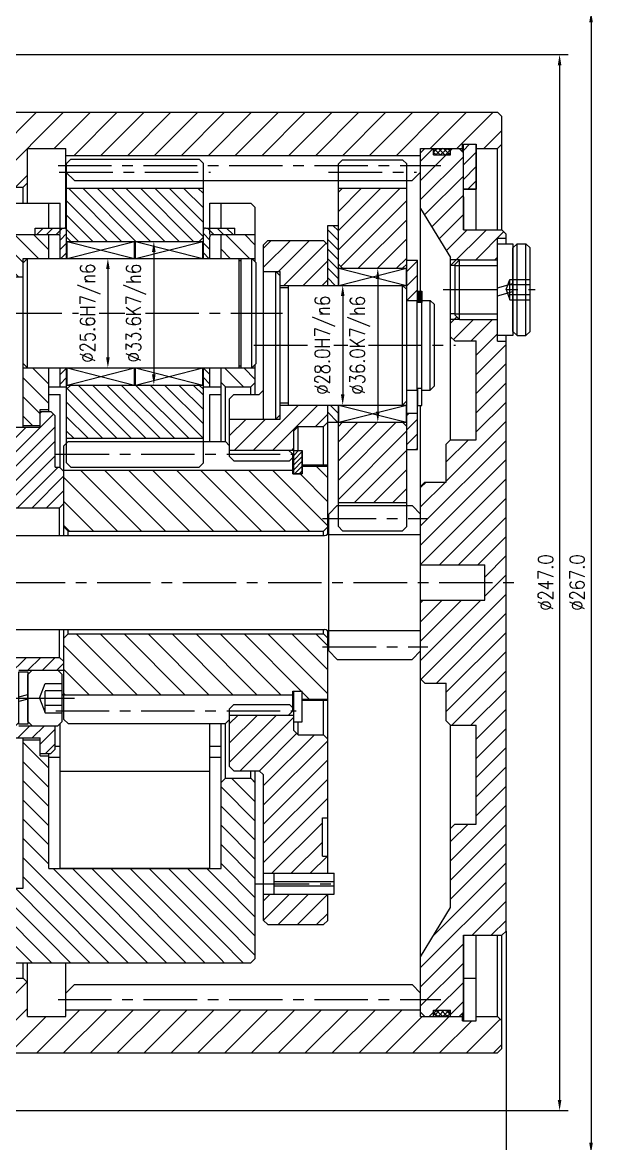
# Model space of a CAD drawing. Header units: millimetres. Extents: x -25 to 1862, y -10 to 2202.
# Drawn here: x 372.9 to 508, y 189.2 to 451.4 of the extents above; entities that cross this region are included whole.
import ezdxf

# ---------------------------------------------------------------- set-up
doc = ezdxf.new("R2010")
doc.units = ezdxf.units.MM
doc.header["$LTSCALE"] = 10
doc.header["$PDSIZE"] = 1
doc.linetypes.add('CENTER', pattern=[2, 1.25, -0.25, 0.25, -0.25])
doc.linetypes.add('DASHED', pattern=[0.75, 0.5, -0.25])
for name, color, linetype in [('1轮廓实线层', 7, 'Continuous'), ('2细线层', 4, 'Continuous'), ('3中心线层', 1, 'CENTER'), ('4虚线层', 6, 'DASHED'), ('5剖面线层', 2, 'Continuous'), ('7标注层', 4, 'Continuous')]:
    doc.layers.add(name, color=color, linetype=linetype)
doc.styles.add('PC_TEXTSTYLE', font='isocp.shx', dxfattribs={"width": 0.8, "bigfont": 'hzfs.shx'})
doc.styles.add('TH_GBDIM', font='romans.shx', dxfattribs={"width": 0.8, "bigfont": 'gbcbig.shx'})
doc.dimstyles.new('TH_GBDIM', dxfattribs={"dimtxt": 3.5, "dimasz": 2.5, "dimexe": 2, "dimexo": 0, "dimgap": 1.5, "dimtad": 1, "dimdec": 1, "dimzin": 0, "dimdsep": 46, "dimtxsty": 'TH_GBDIM', "dimcen": 2.5, "dimclrd": 130, "dimclre": 130, "dimclrt": 3, "dimadec": 0, "dimazin": 0, "dimtfac": 0.714286, "dimtdec": 1, "dimtmove": 0, "dimatfit": 3, "dimfxl": 1, "dimtzin": 0, "dimlwd": -1, "dimlwe": -1, "dimarcsym": 0})
pattern_1 = [(135, (783.5573, 47.6516), (2.245064, 2.245064), [])]

# ---------------------------------------------------------------- blocks, each defined once
blk = doc.blocks.new('弹簧垫圈S')
at = {"layer": '1轮廓实线层'}
for p, q in [((2836.62, 3182.21), (2838.72, 3182.77)), ((2838.72, 3181.68), (2836.62, 3181.12))]:
    blk.add_line(p, q, dxfattribs=at)
for points in [[(2836.62, 3181.94), (2836.62, 3188.09), (2838.72, 3188.09), (2838.72, 3181.94)], [(2838.72, 3181.94), (2838.72, 3175.79), (2836.62, 3175.79), (2836.62, 3181.94)]]:
    blk.add_lwpolyline(points, dxfattribs=at)
at = {"layer": '3中心线层'}
blk.add_line((2833.62, 3181.94), (2841.72, 3181.94), dxfattribs=at)
at = {"style": 'PC_TEXTSTYLE'}
blk.add_text('TH_SUPERPART', height=1e-29, dxfattribs=at).set_placement((2836.62, 3181.94))
blk = doc.blocks.new('*D36')
at = {"layer": '7标注层', "color": 130}
for p, q in [((486.09, 238.91), (486.09, 169.38)), ((180.59, 226.91), (180.59, 169.38)), ((183.09, 171.38), (483.59, 171.38))]:
    blk.add_line(p, q, dxfattribs=at)
for points in [[(183.09, 171.79), (183.09, 170.96), (180.59, 171.38)], [(483.59, 171.79), (483.59, 170.96), (486.09, 171.38)]]:
    blk.add_solid(points, dxfattribs=at)
at = {"layer": 'Defpoints', "color": 0}
for p in [(486.09, 238.91), (180.59, 226.91), (486.09, 171.38)]:
    blk.add_point(p, dxfattribs=at)
at = {"layer": '7标注层', "color": 3, "insert": (333.34, 174.63), "char_height": 3.5, "attachment_point": 5, "style": 'TH_GBDIM'}
blk.add_mtext('305.5', dxfattribs=at)
blk = doc.blocks.new('*D37')
at = {"layer": '7标注层', "color": 130}
for p, q in [((291.59, 453.91), (507.96, 453.91)), ((505.96, 451.41), (505.96, 189.41)), ((291.59, 186.91), (507.96, 186.91))]:
    blk.add_line(p, q, dxfattribs=at)
for points in [[(505.54, 451.41), (506.38, 451.41), (505.96, 453.91)], [(505.54, 189.41), (506.38, 189.41), (505.96, 186.91)]]:
    blk.add_solid(points, dxfattribs=at)
at = {"layer": 'Defpoints', "color": 0}
for p in [(291.59, 453.91), (291.59, 186.91), (505.96, 186.91)]:
    blk.add_point(p, dxfattribs=at)
at = {"layer": '7标注层', "color": 3, "insert": (502.71, 320.41), "char_height": 3.5, "attachment_point": 5, "rotation": 90, "style": 'TH_GBDIM'}
blk.add_mtext('{%%c267.0}{}{}', dxfattribs=at)
blk = doc.blocks.new('*D43')
at = {"layer": '7标注层', "color": 130}
for p, q in [((311.76, 443.91), (500.6, 443.91)), ((498.6, 441.41), (498.6, 199.41)), ((311.76, 196.91), (500.6, 196.91))]:
    blk.add_line(p, q, dxfattribs=at)
for points in [[(498.18, 441.41), (499.02, 441.41), (498.6, 443.91)], [(498.18, 199.41), (499.02, 199.41), (498.6, 196.91)]]:
    blk.add_solid(points, dxfattribs=at)
at = {"layer": 'Defpoints', "color": 0}
for p in [(311.76, 443.91), (311.76, 196.91), (498.6, 196.91)]:
    blk.add_point(p, dxfattribs=at)
at = {"layer": '7标注层', "color": 3, "insert": (495.35, 320.41), "char_height": 3.5, "attachment_point": 5, "rotation": 90, "style": 'TH_GBDIM'}
blk.add_mtext('{%%c247.0}{}{}', dxfattribs=at)
blk = doc.blocks.new('*D44')
at = {"layer": '7标注层', "color": 130}
blk.add_line((447.85, 387.41), (447.85, 364.41), dxfattribs=at)
for points in [[(447.43, 387.41), (448.27, 387.41), (447.85, 389.91)], [(447.43, 364.41), (448.27, 364.41), (447.85, 361.91)]]:
    blk.add_solid(points, dxfattribs=at)
at = {"layer": 'Defpoints', "color": 0}
for p in [(439.86, 389.91), (439.86, 361.91), (447.85, 361.91)]:
    blk.add_point(p, dxfattribs=at)
at = {"layer": '7标注层', "color": 3, "insert": (443.68, 375.91), "char_height": 3.5, "attachment_point": 5, "rotation": 90, "style": 'TH_GBDIM'}
blk.add_mtext('{%%c28.0}{}{H7/n6}', dxfattribs=at)
blk = doc.blocks.new('*D45')
at = {"layer": '7标注层', "color": 130}
blk.add_line((456.06, 391.41), (456.06, 360.41), dxfattribs=at)
for points in [[(455.64, 391.41), (456.47, 391.41), (456.06, 393.91)], [(455.64, 360.41), (456.47, 360.41), (456.06, 357.91)]]:
    blk.add_solid(points, dxfattribs=at)
at = {"layer": 'Defpoints', "color": 0}
for p in [(454.84, 393.91), (454.84, 357.91), (456.06, 357.91)]:
    blk.add_point(p, dxfattribs=at)
at = {"layer": '7标注层', "color": 3, "insert": (451.89, 375.91), "char_height": 3.5, "attachment_point": 5, "rotation": 90, "style": 'TH_GBDIM'}
blk.add_mtext('{%%c36.0}{}{K7/h6}', dxfattribs=at)
blk = doc.blocks.new('*D46')
at = {"layer": '7标注层', "color": 130}
for p, q in [((390.68, 396.21), (394.9, 396.21)), ((392.9, 393.71), (392.9, 373.11)), ((390.68, 370.61), (394.9, 370.61))]:
    blk.add_line(p, q, dxfattribs=at)
for points in [[(392.48, 393.71), (393.32, 393.71), (392.9, 396.21)], [(392.48, 373.11), (393.32, 373.11), (392.9, 370.61)]]:
    blk.add_solid(points, dxfattribs=at)
at = {"layer": 'Defpoints', "color": 0}
for p in [(390.68, 396.21), (390.68, 370.61), (392.9, 370.61)]:
    blk.add_point(p, dxfattribs=at)
at = {"layer": '7标注层', "color": 3, "insert": (388.73, 383.41), "char_height": 3.5, "attachment_point": 5, "rotation": 90, "style": 'TH_GBDIM'}
blk.add_mtext('{%%c25.6}{}{H7/n6}', dxfattribs=at)
blk = doc.blocks.new('*D47')
at = {"layer": '7标注层', "color": 130}
for p, q in [((403.13, 400.21), (405.65, 400.21)), ((403.65, 397.71), (403.65, 369.11)), ((403.13, 366.61), (405.65, 366.61))]:
    blk.add_line(p, q, dxfattribs=at)
for points in [[(403.23, 397.71), (404.07, 397.71), (403.65, 400.21)], [(403.23, 369.11), (404.07, 369.11), (403.65, 366.61)]]:
    blk.add_solid(points, dxfattribs=at)
at = {"layer": 'Defpoints', "color": 0}
for p in [(403.13, 400.21), (403.13, 366.61), (403.65, 366.61)]:
    blk.add_point(p, dxfattribs=at)
at = {"layer": '7标注层', "color": 3, "insert": (399.48, 383.41), "char_height": 3.5, "attachment_point": 5, "rotation": 90, "style": 'TH_GBDIM'}
blk.add_mtext('{%%c33.6}{}{K7/h6}', dxfattribs=at)

msp = doc.modelspace()

# ---------------------------------------------------------------- hatches: boundary and pattern name
at = {"layer": '5剖面线层'}
h = msp.add_hatch(dxfattribs=at)
h.set_pattern_fill('ANSI31', color=256, scale=1.4, style=0)
h.set_pattern_definition([(45, (110.835, -10.9937), (-3.14309, 3.14309), [])])
h.paths.add_polyline_path([(361.09, 422.91), (359.09, 422.91), (359.09, 421.26), (361.09, 421.26)])
h.paths.add_polyline_path([(347.09, 422.91), (345.09, 422.91), (345.09, 421.26), (347.09, 421.26)])
h.paths.add_polyline_path([(347.09, 411.26), (346.09, 411.26), (345.09, 412.26), (345.09, 410.9), (347.09, 411.14)])
h.paths.add_polyline_path([(485.09, 429.41), (484.09, 430.41), (364.41, 430.41), (364.41, 422.91), (361.09, 422.91), (361.09, 421.26), (361.09, 412.91), (373.09, 412.91), (374.09, 413.91), (374.09, 419.26), (374.09, 421.91), (383.09, 421.91), (383.09, 420.31), (466.09, 420.31), (466.09, 421.91), (475.89, 421.91), (475.89, 422.91), (479.09, 422.91), (479.09, 421.91), (484.09, 421.91), (485.09, 422.91)])
edge = h.paths.add_edge_path()
edge.add_line((345.09, 421.26), (345.09, 422.91))
edge.add_line((345.09, 422.91), (343.66, 422.91))
edge.add_line((343.66, 422.91), (341.76, 422.91))
edge.add_line((341.76, 422.91), (341.76, 430.41))
edge.add_line((341.76, 430.41), (310.59, 430.41))
edge.add_line((310.59, 430.41), (310.59, 437.81))
edge.add_line((310.59, 437.81), (310.49, 437.91))
edge.add_line((310.49, 437.91), (290.69, 437.91))
edge.add_line((290.69, 437.91), (290.59, 437.81))
edge.add_line((290.59, 437.81), (290.59, 433.91))
edge.add_line((290.59, 433.91), (268.59, 433.91))
edge.add_line((268.59, 433.91), (267.59, 432.91))
edge.add_line((267.59, 432.91), (267.59, 426.41))
edge.add_line((267.59, 426.41), (268.59, 425.41))
edge.add_line((268.59, 425.41), (278.09, 425.41))
edge.add_line((278.09, 425.41), (278.09, 419))
edge.add_line((278.09, 419), (278.09, 418.66))
edge.add_arc((278.58, 418.6), 0.5, 172.9257, 294.996)
edge.add_arc((281.19, 412.21), 6.4, 77.4078, 111.9522, ccw=False)
edge.add_line((282.58, 418.46), (295.76, 416.13))
edge.add_arc((295.59, 415.15), 1, 0, 80, ccw=False)
edge.add_line((296.59, 415.15), (296.59, 412.3))
edge.add_line((296.59, 412.3), (296.59, 411.87))
edge.add_arc((297.59, 411.9), 1, 181.8259, 269.9802)
edge.add_line((297.59, 410.9), (307.8, 410.9))
edge.add_line((307.8, 410.9), (318.02, 410.9))
edge.add_line((318.02, 410.9), (318.02, 407.41))
edge.add_line((318.02, 407.41), (323.65, 407.41))
edge.add_line((323.65, 407.41), (323.65, 410.9))
edge.add_line((323.65, 410.9), (345.09, 410.9))
edge.add_line((345.09, 410.9), (345.09, 412.26))
edge.add_line((345.09, 412.26), (345.09, 421.26))
h.paths.add_polyline_path([(310.59, 452.91), (309.59, 453.91), (291.59, 453.91), (290.59, 452.91), (290.59, 450.01), (290.69, 449.91), (310.49, 449.91), (310.59, 450.01)])
h.paths.add_polyline_path([(310.49, 449.91), (290.69, 449.91), (291.59, 449.01), (309.59, 449.01)])
h.paths.add_polyline_path([(309.59, 438.81), (291.59, 438.81), (290.69, 437.91), (310.49, 437.91)])
h.paths.add_polyline_path([(485.09, 217.91), (484.09, 218.91), (479.09, 218.91), (479.09, 217.91), (476.09, 217.91), (475.89, 217.91), (475.89, 218.91), (466.09, 218.91), (466.09, 220.51), (383.09, 220.51), (383.09, 218.91), (374.09, 218.91), (374.09, 226.91), (373.09, 227.91), (361.09, 227.91), (361.09, 219.56), (361.09, 217.91), (362.51, 217.91), (364.41, 217.91), (364.41, 210.41), (484.09, 210.41), (485.09, 211.41)])
edge = h.paths.add_edge_path()
edge.add_line((345.09, 229.93), (323.65, 229.93))
edge.add_line((323.65, 229.93), (323.65, 233.41))
edge.add_line((323.65, 233.41), (318.02, 233.41))
edge.add_line((318.02, 233.41), (318.02, 229.92))
edge.add_line((318.02, 229.92), (297.59, 229.93))
edge.add_arc((297.59, 228.93), 1, 90.0383, 180)
edge.add_line((296.59, 228.93), (296.59, 236.91))
edge.add_arc((295.59, 236.91), 1, -90, 0, ccw=False)
edge.add_line((295.59, 235.91), (295.34, 235.91))
edge.add_line((295.34, 235.91), (295.34, 228.46))
edge.add_arc((289.34, 228.46), 6, -27.4304, 0, ccw=False)
edge.add_arc((292.01, 227.08), 3, 280, 332.5696, ccw=False)
edge.add_line((292.53, 224.12), (287.84, 223.29))
edge.add_line((287.84, 223.29), (282.58, 222.37))
edge.add_arc((281.19, 228.61), 6.4, 248.4037, 282.5922, ccw=False)
edge.add_line((278.83, 222.66), (278.59, 222.66))
edge.add_arc((278.59, 222.16), 0.5, 90, 180)
edge.add_line((278.09, 222.16), (278.09, 221.95))
edge.add_line((278.09, 221.95), (278.09, 221.66))
edge.add_line((278.09, 221.66), (278.09, 215.41))
edge.add_line((278.09, 215.41), (268.59, 215.41))
edge.add_line((268.59, 215.41), (267.59, 214.41))
edge.add_line((267.59, 214.41), (267.59, 207.91))
edge.add_line((267.59, 207.91), (268.59, 206.91))
edge.add_line((268.59, 206.91), (290.59, 206.91))
edge.add_line((290.59, 206.91), (290.59, 203.01))
edge.add_line((290.59, 203.01), (290.69, 202.91))
edge.add_line((290.69, 202.91), (310.49, 202.91))
edge.add_line((310.49, 202.91), (310.59, 203.01))
edge.add_line((310.59, 203.01), (310.59, 210.41))
edge.add_line((310.59, 210.41), (341.76, 210.41))
edge.add_line((341.76, 210.41), (341.76, 217.91))
edge.add_line((341.76, 217.91), (345.09, 217.91))
edge.add_line((345.09, 217.91), (345.09, 229.93))
h.paths.add_polyline_path([(361.09, 219.56), (359.09, 219.56), (359.09, 217.91), (361.09, 217.91)])
h.paths.add_polyline_path([(347.09, 219.56), (345.09, 219.56), (345.09, 217.91), (347.09, 217.91)])
h.paths.add_polyline_path([(345.09, 229.93), (345.09, 228.56), (346.09, 229.56), (347.09, 229.56), (347.09, 229.69)])
h.paths.add_polyline_path([(310.59, 187.91), (310.59, 190.81), (310.49, 190.91), (290.69, 190.91), (290.59, 190.81), (290.59, 187.91), (291.59, 186.91), (309.59, 186.91)])
h.paths.add_polyline_path([(309.59, 191.81), (291.59, 191.81), (290.69, 190.91), (310.49, 190.91)])
h.paths.add_polyline_path([(310.49, 202.91), (290.69, 202.91), (291.59, 202.01), (309.59, 202.01)])
h = msp.add_hatch(dxfattribs=at)
h.set_pattern_fill('ANSI31', color=256, scale=0.75, style=0)
h.set_pattern_definition([(45, (-1528.1605, -562.425), (-1.683798, 1.683798), [])])
h.paths.add_polyline_path([(476.09, 412.41), (476.09, 422.91), (479.09, 422.91), (479.09, 412.41)])
h = msp.add_hatch(dxfattribs=at)
h.set_pattern_fill('ANSI31', color=256, angle=180, style=0)
h.set_pattern_definition([(225, (481.2362, 335.32), (2.24506, -2.24506), [])])
h.paths.add_polyline_path([(486.09, 376.84), (484.09, 376.84), (484.09, 381.91), (475.19, 381.91), (473.09, 381.41), (473.09, 377.91), (474.09, 376.91), (479.09, 376.91), (479.09, 353.79), (473.09, 353.79), (472.09, 352.79), (472.09, 343.91), (467.09, 343.91), (466.09, 342.91), (466.09, 324.56), (481.09, 324.56), (481.09, 320.41), (486.09, 320.41)])
h.paths.add_polyline_path([(474.19, 382.91), (474.19, 383.29), (473.09, 383.29), (473.09, 381.41), (475.19, 381.91)])
h.paths.add_polyline_path([(475.19, 395.91), (473.09, 396.41), (473.09, 394.54), (474.19, 394.54), (474.19, 394.91)])
h.paths.add_polyline_path([(484.09, 400.99), (486.09, 400.99), (486.09, 401.91), (485.09, 402.91), (476.09, 402.91), (476.09, 410.64), (476.09, 420.91), (475.09, 421.91), (473.09, 421.91), (473.09, 420.41), (469.09, 420.41), (469.09, 421.91), (467.09, 421.91), (466.09, 420.91), (466.09, 407.91), (473.09, 396.41), (475.19, 395.91), (484.09, 395.91)])
h.paths.add_polyline_path([(466.09, 232.91), (466.09, 219.91), (467.09, 218.91), (469.09, 218.91), (469.09, 220.41), (473.09, 220.41), (473.09, 218.91), (475.09, 218.91), (476.09, 219.91), (476.09, 237.91), (485.09, 237.91), (486.09, 238.91), (486.09, 320.41), (481.09, 320.41), (481.09, 316.26), (466.09, 316.26), (466.09, 297.91), (467.09, 296.91), (472.09, 296.91), (472.09, 288.04), (473.09, 287.04), (479.09, 287.04), (479.09, 263.91), (473.09, 263.91), (473.09, 244.41)])
h = msp.add_hatch(dxfattribs=at)
h.set_pattern_fill('ANSI37', color=256, scale=0.25, style=0)
h.set_pattern_definition([(45, (58.17146, 0), (-0.561266, 0.561266), []), (135, (58.17146, 0), (-0.561266, -0.561266), [])])
edge = h.paths.add_edge_path()
edge.add_ellipse((471.09, 421.16), major_axis=(-2, 0), ratio=0.375, start_angle=90, end_angle=180)
edge.add_ellipse((471.09, 421.16), major_axis=(-2, 0), ratio=0.375, start_angle=180, end_angle=270)
edge.add_ellipse((471.09, 421.16), major_axis=(-2, 0), ratio=0.375, start_angle=270, end_angle=360)
edge.add_ellipse((471.09, 421.16), major_axis=(-2, 0), ratio=0.375, start_angle=0, end_angle=90)
edge = h.paths.add_edge_path()
edge.add_ellipse((471.09, 219.66), major_axis=(-2, 0), ratio=0.375, start_angle=180, end_angle=270)
edge.add_ellipse((471.09, 219.66), major_axis=(-2, 0), ratio=0.375, start_angle=270, end_angle=360)
edge.add_ellipse((471.09, 219.66), major_axis=(-2, 0), ratio=0.375, start_angle=0, end_angle=90)
edge.add_ellipse((471.09, 219.66), major_axis=(-2, 0), ratio=0.375, start_angle=90, end_angle=180)
h = msp.add_hatch(dxfattribs=at)
h.set_pattern_fill('ANSI31', color=256, scale=0.75, angle=90, style=0)
h.set_pattern_definition([(135, (1537.7515, -2714.8477), (-1.683798, -1.683798), [])])
h.paths.add_polyline_path([(414.24, 400.21), (415.24, 401.21), (415.24, 412.66), (383.24, 412.66), (383.24, 401.21), (384.24, 400.21)])
h.paths.add_polyline_path([(384.24, 366.61), (383.24, 365.61), (383.24, 354.16), (415.24, 354.16), (415.24, 365.61), (414.24, 366.61)])
h = msp.add_hatch(dxfattribs=at)
h.set_pattern_fill('ANSI31', color=256, angle=180, style=0)
h.set_pattern_definition([(225, (1590.876, -3015.2024), (2.245064, -2.245064), [])])
h.paths.add_polyline_path([(446.84, 412.66), (446.84, 394.91), (447.84, 393.91), (461.84, 393.91), (462.84, 394.91), (462.84, 412.66)])
h.paths.add_polyline_path([(446.84, 356.91), (446.84, 339.16), (462.84, 339.16), (462.84, 356.91), (461.84, 357.91), (447.84, 357.91)])
h = msp.add_hatch(dxfattribs=at)
h.set_pattern_fill('ANSI31', color=256, scale=0.5, angle=90, style=0)
h.set_pattern_definition([(135, (151.9734, 93.5762), (-1.122532, -1.122532), [])])
h.paths.add_polyline_path([(446.84, 403.93), (444.34, 403.93), (444.34, 389.91), (446.84, 389.91)])
h.paths.add_polyline_path([(446.84, 361.91), (444.34, 361.91), (444.34, 357.92), (446.84, 357.92)])
h = msp.add_hatch(dxfattribs=at)
h.set_pattern_fill('ANSI31', color=256, style=0)
h.set_pattern_definition(pattern_1)
h.paths.add_polyline_path([(350.59, 401.8), (379.09, 401.8), (379.09, 396.21), (373.09, 396.21), (373.09, 391.91), (368.09, 391.91), (368.09, 391.06), (354.59, 391.06), (354.59, 395.41), (350.59, 395.41)])
h.paths.add_polyline_path([(419.39, 401.8), (427.39, 401.8), (427.39, 396.21), (419.39, 396.21)])
h.paths.add_polyline_path([(419.39, 370.61), (427.39, 370.61), (427.39, 367.16), (426.39, 366.16), (420.39, 366.16), (419.39, 367.16)])
h.paths.add_polyline_path([(373.09, 370.61), (379.09, 370.61), (379.09, 360.91), (377.09, 360.91), (377.09, 357.16), (373.09, 357.16)])
h.paths.add_polyline_path([(373.09, 283.66), (377.09, 283.66), (377.09, 279.91), (379.09, 279.91), (379.09, 231.51), (355.59, 231.51), (350.59, 236.51), (350.59, 245.41), (354.59, 245.41), (354.59, 249.76), (368.09, 249.76), (368.09, 248.91), (373.09, 248.91)])
h.paths.add_polyline_path([(419.39, 273.66), (420.39, 274.66), (426.39, 274.66), (427.39, 273.66), (427.39, 232.51), (426.39, 231.51), (419.39, 231.51)])
h = msp.add_hatch(dxfattribs=at)
h.set_pattern_fill('ANSI31', color=256, scale=0.5, style=0)
h.set_pattern_definition([(45, (66.2355, 44.5985), (-1.122532, 1.122532), [])])
h.paths.add_polyline_path([(383.24, 402.8, 0.414214), (382.74, 403.3), (375.86, 403.3), (375.86, 401.8), (381.24, 401.8, -0.414214), (381.74, 401.3), (381.74, 396.21), (383.24, 396.21)])
h.paths.add_polyline_path([(381.74, 366.16), (383.24, 366.16), (383.24, 370.61), (381.74, 370.61)])
h = msp.add_hatch(dxfattribs=at)
h.set_pattern_fill('ANSI31', color=256, scale=0.5, style=0)
h.set_pattern_definition([(135, (732.2383, 44.5985), (1.122532, 1.122532), [])])
h.paths.add_polyline_path([(415.24, 402.8, -0.414214), (415.74, 403.3), (422.61, 403.3), (422.61, 401.8), (417.24, 401.8, 0.414214), (416.74, 401.3), (416.74, 396.21), (415.24, 396.21)])
h.paths.add_polyline_path([(416.74, 366.16), (415.24, 366.16), (415.24, 370.61), (416.74, 370.61)])
h = msp.add_hatch(dxfattribs=at)
h.set_pattern_fill('ANSI31', color=256, style=0)
h.set_pattern_definition([(45, (155.442, 151.6814), (-2.245064, 2.245064), [])])
h.paths.add_polyline_path([(444.34, 389.91), (444.34, 399.41), (443.34, 400.41), (430.34, 400.41), (429.34, 399.41), (429.34, 393.16), (433.19, 393.16), (433.19, 389.91)])
h.paths.add_polyline_path([(436.4, 351.41), (436.39, 355.91), (437.39, 356.91), (439.89, 356.91), (443.34, 356.91), (444.34, 357.91), (444.34, 361.91), (433.19, 361.91), (433.19, 358.66), (421.39, 358.66), (421.39, 351.41)])
h.paths.add_polyline_path([(436.39, 285.81), (436.39, 289.41), (421.39, 289.41), (421.39, 277.41), (422.39, 276.41), (428.34, 276.41), (429.34, 275.41), (429.34, 252.41), (444.34, 252.41), (444.34, 256.41), (443.09, 256.41), (443.09, 265.41), (444.34, 265.41), (444.34, 283.81), (443.34, 284.81), (439.89, 284.81), (437.39, 284.81)])
h.paths.add_polyline_path([(443.34, 240.41), (444.34, 241.41), (444.34, 247.51), (429.34, 247.51), (429.34, 241.41), (430.34, 240.41)])
h = msp.add_hatch(dxfattribs=at)
h.set_pattern_fill('ANSI31', color=256, scale=0.75, style=0)
h.set_pattern_definition([(45, (-2355.4964, -2738.3826), (-1.683798, 1.683798), [])])
h.paths.add_polyline_path([(465.34, 395.81), (462.84, 395.81), (462.84, 386.41), (465.34, 386.41)])
h.paths.add_polyline_path([(465.34, 360.01), (462.84, 360.01), (462.84, 351.51), (465.34, 351.51)])
h = msp.add_hatch(dxfattribs=at)
h.set_pattern_fill('ANSI31', color=256, scale=0.07, style=0)
h.set_pattern_definition([(45, (-82.01197, -85.4615), (-0.15715448, 0.15715448), [])])
h.paths.add_polyline_path([(465.34, 385.91), (465.34, 388.58), (466.34, 388.58), (466.34, 385.91)])
h = msp.add_hatch(dxfattribs=at)
h.set_pattern_fill('ANSI31', color=256, scale=0.75, style=0)
h.set_pattern_definition([(45, (182.9215, 192.8232), (-1.683798, 1.683798), [])])
h.paths.add_polyline_path([(369.59, 301.91), (369.59, 297.81), (372.09, 297.81), (372.09, 299.91), (375.29, 299.91), (382.59, 299.91), (382.59, 301.91), (381.59, 302.91), (370.59, 302.91)])
h.paths.add_polyline_path([(379.59, 280.41), (380.59, 281.41), (380.59, 286.91), (375.29, 286.91), (372.09, 286.91), (372.09, 289.01), (369.59, 289.01), (369.59, 285.06), (370.59, 284.06), (377.09, 284.06), (377.09, 280.41)])
h.paths.add_polyline_path([(381.59, 337.91), (382.59, 338.91), (382.59, 346.41), (381.59, 347.41), (380.59, 347.41), (380.59, 359.41), (379.59, 360.41), (377.09, 360.41), (377.09, 356.76), (370.59, 356.76), (369.59, 355.76), (369.59, 338.91), (370.59, 337.91)])
h = msp.add_hatch(dxfattribs=at)
h.set_pattern_fill('ANSI31', color=256, scale=0.25, style=0)
h.set_pattern_definition([(45, (58.17146, 0), (-0.561266, 0.561266), [])])
h.paths.add_polyline_path([(436.39, 345.81), (436.39, 351.28), (438.39, 351.28), (438.39, 345.81)])
h = msp.add_hatch(dxfattribs=at)
h.set_pattern_fill('ANSI31', color=256, scale=1.25, angle=90, style=0)
h.set_pattern_definition([(135, (418.0514, 303.8844), (-2.80633, -2.80633), [])])
h.paths.add_polyline_path([(436.19, 294.16), (436.19, 295.01), (438.39, 295.01), (438.39, 293.16), (444.39, 293.16), (444.39, 307.41), (443.39, 308.41), (383.59, 308.41), (382.59, 307.41), (382.59, 294.16)])
h.paths.add_polyline_path([(382.59, 346.66), (382.59, 333.41), (383.59, 332.41), (443.39, 332.41), (444.39, 333.41), (444.39, 347.66), (438.39, 347.66), (438.39, 345.81), (436.19, 345.81), (436.19, 346.66)])
h = msp.add_hatch(dxfattribs=at)
h.set_pattern_fill('ANSI31', color=256, style=0)
h.set_pattern_definition(pattern_1)
h.paths.add_polyline_path([(379.09, 253.52), (419.39, 253.52), (419.39, 231.51), (379.09, 231.51)])

# ---------------------------------------------------------------- linework, layer by layer
for p, q in [((438.39, 292.91), (438.39, 294.86)), ((382.59, 288.41), (383.59, 287.41))]:
    msp.add_line(p, q)
at = {"layer": '1轮廓实线层'}
for p, q in [((310.59, 430.41), (484.09, 430.41)), ((484.09, 430.41), (485.09, 429.41)), ((485.09, 402.91), (485.09, 429.41)), ((475.89, 422.91), (479.09, 422.91)), ((475.89, 421.11), (475.89, 422.91)), ((479.09, 402.91), (479.09, 422.91)), ((484.09, 421.91), (485.09, 422.91)), ((374.09, 421.91), (383.09, 421.91)), ((374.09, 409.1), (374.09, 421.91)), ((383.09, 403.16), (383.09, 421.91)), ((383.09, 420.31), (466.09, 420.31)), ((466.09, 388.58), (466.09, 421.91)), ((466.09, 421.91), (475.89, 421.91)), ((466.09, 420.91), (467.09, 421.91)), ((469.09, 420.41), (469.09, 421.91)), ((469.09, 420.41), (473.09, 420.41)), ((473.09, 420.41), (473.09, 421.91)), ((475.09, 421.91), (476.09, 420.91)), ((476.09, 402.91), (476.09, 420.91)), ((479.09, 421.91), (484.09, 421.91)), ((484.09, 402.91), (484.09, 421.91)), ((383.24, 418.41), (384.24, 419.41)), ((383.24, 396.21), (383.24, 418.41)), ((384.24, 419.41), (414.24, 419.41)), ((414.24, 419.41), (415.24, 418.41)), ((415.24, 396.21), (415.24, 418.41)), ((446.84, 418.31), (447.84, 419.31)), ((446.84, 389.91), (446.84, 418.31)), ((447.84, 419.31), (461.84, 419.31)), ((461.84, 419.31), (462.84, 418.31)), ((462.84, 333.51), (462.84, 418.31)), ((383.09, 416.41), (385.09, 414.41)), ((385.09, 414.41), (464.09, 414.41)), ((464.09, 414.41), (466.09, 416.41)), ((361.09, 412.91), (373.09, 412.91)), ((373.09, 412.91), (374.09, 413.91)), ((373.09, 409.1), (373.09, 412.91)), ((383.24, 412.66), (415.24, 412.66)), ((446.84, 412.66), (462.84, 412.66)), ((476.09, 412.41), (479.09, 412.41)), ((355.59, 409.1), (381.74, 409.1)), ((379.09, 403.3), (379.09, 409.1)), ((381.74, 401.8), (381.74, 409.1)), ((416.74, 401.8), (416.74, 409.1)), ((416.74, 409.1), (426.39, 409.1)), ((419.39, 403.3), (419.39, 409.1)), ((426.39, 409.1), (427.39, 408.1)), ((427.39, 395.41), (427.39, 408.1)), ((466.09, 407.91), (473.09, 396.41)), ((444.34, 403.93), (446.84, 403.93)), ((444.34, 389.91), (444.34, 403.93)), ((350.59, 401.8), (381.24, 401.8)), ((375.86, 401.8), (375.86, 403.3)), ((375.86, 403.3), (382.74, 403.3)), ((379.09, 396.21), (379.09, 401.8)), ((381.74, 396.21), (381.74, 401.3)), ((383.24, 401.21), (384.24, 400.21)), ((414.24, 400.21), (415.24, 401.21)), ((415.74, 403.3), (422.61, 403.3)), ((416.74, 396.21), (416.74, 401.3)), ((417.24, 401.8), (427.39, 401.8)), ((419.39, 396.21), (419.39, 401.8)), ((422.61, 401.8), (422.61, 403.3)), ((476.09, 402.91), (485.09, 402.91)), ((485.09, 402.91), (486.09, 401.91)), ((486.09, 399.61), (486.09, 401.91)), ((383.34, 400.21), (399.14, 396.21)), ((383.34, 396.21), (399.14, 400.21)), ((383.34, 400.21), (415.14, 400.21)), ((383.34, 396.21), (383.34, 400.21)), ((399.14, 396.21), (399.14, 400.21)), ((399.34, 396.21), (415.14, 400.21)), ((399.34, 400.21), (415.14, 396.21)), ((399.34, 396.21), (399.34, 400.21)), ((415.14, 396.21), (415.14, 400.21)), ((429.34, 399.41), (430.34, 400.41)), ((429.34, 358.66), (429.34, 399.41)), ((430.34, 400.41), (443.34, 400.41)), ((443.34, 400.41), (444.34, 399.41)), ((484.09, 376.84), (484.09, 400.99)), ((484.09, 400.99), (486.09, 400.99)), ((487.69, 398.66), (488.69, 399.66)), ((487.69, 379.16), (487.69, 398.66)), ((488.69, 399.66), (490.69, 399.66)), ((488.69, 378.16), (488.69, 399.66)), ((490.69, 399.66), (491.69, 398.66)), ((490.69, 378.16), (490.69, 399.66)), ((491.69, 379.16), (491.69, 398.66)), ((373.09, 395.21), (374.09, 396.21)), ((373.09, 356.76), (373.09, 396.21)), ((373.09, 396.21), (427.39, 396.21)), ((374.09, 370.61), (374.09, 396.21)), ((423.59, 370.61), (423.59, 396.21)), ((424.09, 370.61), (424.09, 396.21)), ((426.59, 396.21), (427.59, 395.21)), ((426.59, 370.61), (426.59, 396.21)), ((473.09, 353.79), (473.09, 396.41)), ((423.59, 395.71), (424.09, 395.71)), ((427.59, 371.61), (427.59, 395.21)), ((446.84, 394.91), (447.84, 393.91)), ((446.94, 393.91), (462.74, 393.91)), ((446.94, 389.91), (446.94, 393.91)), ((446.94, 393.91), (462.74, 389.91)), ((446.94, 389.91), (462.74, 393.91)), ((461.84, 393.91), (462.84, 394.91)), ((462.74, 389.91), (462.74, 393.91)), ((462.84, 395.81), (465.34, 395.81)), ((465.34, 386.41), (465.34, 395.81)), ((474.19, 394.54), (473.09, 394.54)), ((474.19, 394.91), (475.19, 395.91)), ((474.19, 382.91), (474.19, 394.91)), ((475.19, 395.91), (484.09, 395.91)), ((475.19, 381.91), (475.19, 395.91)), ((368.09, 391.91), (373.09, 391.91)), ((429.34, 393.16), (433.19, 393.16)), ((432.19, 393.16), (433.19, 392.16)), ((432.19, 358.66), (432.19, 393.16)), ((433.19, 358.66), (433.19, 393.16)), ((433.19, 389.91), (462.74, 389.91)), ((433.19, 389.41), (435.19, 389.41)), ((435.19, 361.91), (435.19, 389.91)), ((461.84, 389.91), (462.84, 388.91)), ((461.84, 361.91), (461.84, 389.91)), ((484.09, 389.36), (487.69, 390.33)), ((484.09, 387.5), (487.69, 388.46)), ((462.84, 386.41), (465.34, 386.41)), ((465.24, 365.41), (465.24, 386.41)), ((465.24, 385.91), (465.34, 385.91)), ((466.34, 386.41), (468.34, 386.41)), ((466.34, 365.41), (466.34, 386.41)), ((468.34, 386.41), (469.34, 385.41)), ((468.34, 365.41), (468.34, 386.41)), ((469.34, 366.41), (469.34, 385.41)), ((474.19, 383.29), (473.09, 383.29)), ((474.19, 382.91), (475.19, 381.91)), ((475.19, 381.91), (484.09, 381.91)), ((473.09, 377.91), (474.09, 376.91)), ((486.09, 238.91), (486.09, 378.21)), ((487.69, 379.16), (488.69, 378.16)), ((488.69, 378.16), (490.69, 378.16)), ((490.69, 378.16), (491.69, 379.16)), ((474.09, 376.91), (479.09, 376.91)), ((479.09, 353.79), (479.09, 376.91)), ((484.09, 376.84), (486.09, 376.84)), ((373.09, 371.61), (374.09, 370.61)), ((373.09, 370.61), (427.39, 370.61)), ((379.09, 360.41), (379.09, 370.61)), ((381.74, 366.16), (381.74, 370.61)), ((383.24, 348.41), (383.24, 370.61)), ((383.34, 366.61), (399.14, 370.61)), ((383.34, 370.61), (399.14, 366.61)), ((383.34, 366.61), (383.34, 370.61)), ((399.14, 366.61), (399.14, 370.61)), ((399.34, 370.61), (415.14, 366.61)), ((399.34, 366.61), (415.14, 370.61)), ((399.34, 366.61), (399.34, 370.61)), ((415.14, 366.61), (415.14, 370.61)), ((415.24, 348.41), (415.24, 370.61)), ((416.74, 366.16), (416.74, 370.61)), ((419.39, 353.41), (419.39, 370.61)), ((423.59, 371.11), (424.09, 371.11)), ((426.59, 370.61), (427.59, 371.61)), ((427.39, 364.41), (427.39, 371.41)), ((419.39, 367.16), (420.39, 366.16)), ((426.39, 366.16), (427.39, 367.16)), ((379.09, 366.16), (383.24, 366.16)), ((383.24, 365.61), (384.24, 366.61)), ((383.34, 366.61), (415.14, 366.61)), ((414.24, 366.61), (415.24, 365.61)), ((415.24, 366.16), (419.39, 366.16)), ((420.39, 366.16), (426.39, 366.16)), ((420.39, 353.41), (420.39, 366.16)), ((426.39, 364.41), (426.39, 366.16)), ((428.34, 364.41), (429.34, 365.41)), ((462.84, 365.41), (465.34, 365.41)), ((465.24, 365.91), (466.34, 365.91)), ((465.34, 351.51), (465.34, 365.91)), ((466.34, 365.41), (468.34, 365.41)), ((468.34, 365.41), (469.34, 366.41)), ((379.09, 364.38), (381.74, 364.38)), ((381.74, 347.26), (381.74, 364.38)), ((416.74, 353.41), (416.74, 364.38)), ((416.74, 364.38), (419.39, 364.38)), ((421.39, 363.41), (422.39, 364.41)), ((421.39, 349.91), (421.39, 363.41)), ((422.39, 364.41), (428.34, 364.41)), ((433.19, 362.41), (435.19, 362.41)), ((433.19, 361.91), (462.74, 361.91)), ((444.34, 347.91), (444.34, 361.91)), ((446.84, 333.51), (446.84, 361.91)), ((446.94, 357.91), (446.94, 361.91)), ((446.94, 357.91), (462.74, 361.91)), ((446.94, 361.91), (462.74, 357.91)), ((461.84, 361.91), (462.84, 362.91)), ((462.74, 357.91), (462.74, 361.91)), ((377.09, 356.76), (377.09, 360.91)), ((377.09, 360.91), (379.09, 360.91)), ((377.09, 360.41), (379.59, 360.41)), ((379.59, 360.41), (380.59, 359.41)), ((380.59, 347.41), (380.59, 359.41)), ((432.19, 358.66), (433.19, 359.66)), ((462.84, 360.01), (465.34, 360.01)), ((466.09, 218.91), (466.09, 361.82)), ((370.59, 356.76), (377.09, 356.76)), ((373.09, 357.16), (377.09, 357.16)), ((421.39, 358.66), (433.19, 358.66)), ((436.39, 355.91), (437.39, 356.91)), ((437.39, 356.91), (443.34, 356.91)), ((437.39, 351.29), (437.39, 356.91)), ((443.34, 356.91), (444.34, 357.91)), ((443.34, 347.91), (443.34, 356.91)), ((444.34, 357.92), (446.84, 357.92)), ((446.84, 356.91), (447.84, 357.91)), ((446.94, 357.91), (462.74, 357.91)), ((461.84, 357.91), (462.84, 356.91)), ((383.24, 354.16), (415.24, 354.16)), ((436.39, 345.81), (436.39, 355.91)), ((382.59, 352.41), (383.59, 353.41)), ((382.59, 331.41), (382.59, 352.41)), ((383.59, 353.41), (420.39, 353.41)), ((420.39, 353.41), (421.39, 352.41)), ((421.39, 351.41), (436.39, 351.41)), ((435.19, 351.41), (436.19, 350.41)), ((462.84, 351.51), (465.34, 351.51)), ((472.09, 352.79), (473.09, 353.79)), ((472.09, 343.91), (472.09, 352.79)), ((473.09, 353.79), (479.09, 353.79)), ((421.39, 349.91), (422.39, 348.91)), ((422.39, 348.91), (435.39, 348.91)), ((435.39, 348.91), (436.39, 349.91)), ((436.19, 345.81), (436.19, 350.41)), ((436.39, 351.29), (438.39, 351.29)), ((438.39, 345.81), (438.39, 351.29)), ((380.59, 347.41), (381.59, 347.41)), ((381.59, 347.41), (382.59, 346.41)), ((382.59, 346.66), (436.19, 346.66)), ((383.24, 348.41), (384.24, 347.41)), ((384.24, 347.41), (414.24, 347.41)), ((414.24, 347.41), (415.24, 348.41)), ((438.39, 347.91), (444.39, 347.91)), ((438.39, 347.66), (444.39, 347.66)), ((444.39, 331.81), (444.39, 347.91)), ((436.19, 345.81), (438.39, 345.81)), ((466.09, 342.91), (467.09, 343.91)), ((467.09, 343.91), (472.09, 343.91)), ((381.59, 337.91), (382.59, 338.91)), ((444.59, 336.41), (446.59, 338.41)), ((446.59, 338.41), (464.09, 338.41)), ((446.84, 339.16), (462.84, 339.16)), ((464.09, 338.41), (466.09, 336.41)), ((370.59, 337.91), (381.59, 337.91)), ((381.59, 331.41), (381.59, 337.91)), ((444.59, 304.41), (444.59, 336.41)), ((382.59, 333.41), (383.59, 332.41)), ((443.39, 332.41), (444.39, 333.41)), ((446.84, 333.51), (447.84, 332.51)), ((461.84, 332.51), (462.84, 333.51)), ((332.59, 331.41), (443.59, 331.41)), ((383.59, 332.41), (443.39, 332.41)), ((383.59, 331.41), (383.59, 332.41)), ((443.39, 331.41), (443.39, 332.41)), ((444.59, 331.66), (466.09, 331.66)), ((447.84, 332.51), (461.84, 332.51)), ((466.09, 324.56), (481.09, 324.56)), ((481.09, 316.26), (481.09, 324.56)), ((466.09, 316.26), (481.09, 316.26)), ((332.59, 309.41), (443.59, 309.41)), ((381.59, 302.91), (381.59, 309.41)), ((382.59, 288.41), (382.59, 309.41)), ((383.59, 308.41), (383.59, 309.41)), ((443.39, 308.41), (443.39, 309.41)), ((382.59, 307.41), (383.59, 308.41)), ((383.59, 308.41), (443.39, 308.41)), ((443.39, 308.41), (444.39, 307.41)), ((444.39, 292.91), (444.39, 309.01)), ((444.59, 309.16), (466.09, 309.16)), ((444.59, 304.41), (446.59, 302.41)), ((464.09, 302.41), (466.09, 304.41)), ((370.59, 302.91), (381.59, 302.91)), ((381.59, 302.91), (382.59, 301.91)), ((446.59, 302.41), (464.09, 302.41)), ((372.09, 299.91), (382.59, 299.91)), ((374.19, 298.91), (375.19, 299.91)), ((374.19, 287.91), (374.19, 298.91)), ((381.19, 299.91), (382.19, 298.91)), ((382.19, 287.91), (382.19, 298.91)), ((466.09, 297.91), (467.09, 296.91)), ((467.09, 296.91), (472.09, 296.91)), ((472.09, 288.04), (472.09, 296.91)), ((382.19, 294.01), (382.59, 294.41)), ((382.59, 294.16), (436.19, 294.16)), ((436.19, 295.01), (438.39, 295.01)), ((436.19, 290.41), (436.19, 295.01)), ((436.39, 285.81), (436.39, 295.01)), ((438.39, 287.87), (438.39, 295.01)), ((438.39, 292.91), (438.39, 294.76)), ((380.59, 293.41), (381.59, 293.41)), ((421.39, 290.91), (422.39, 291.91)), ((422.39, 291.91), (435.39, 291.91)), ((435.39, 291.91), (436.39, 290.91)), ((438.39, 293.16), (444.39, 293.16)), ((438.39, 292.91), (444.39, 292.91)), ((443.34, 284.81), (443.34, 292.91)), ((444.34, 252.41), (444.34, 292.91)), ((421.39, 277.41), (421.39, 290.91)), ((421.39, 289.41), (436.39, 289.41)), ((435.19, 289.41), (436.19, 290.41)), ((372.09, 286.91), (381.19, 286.91)), ((374.19, 287.91), (375.19, 286.91)), ((380.59, 281.41), (380.59, 286.91)), ((381.19, 286.91), (382.19, 287.91)), ((381.74, 253.52), (381.74, 287.46)), ((383.59, 287.41), (420.39, 287.41)), ((416.74, 253.52), (416.74, 287.41)), ((419.39, 253.52), (419.39, 287.41)), ((420.39, 287.41), (421.39, 288.41)), ((420.39, 274.66), (420.39, 287.41)), ((436.39, 287.87), (438.39, 287.87)), ((436.39, 285.81), (437.39, 284.81)), ((437.39, 284.81), (437.39, 287.87)), ((472.09, 288.04), (473.09, 287.04)), ((473.09, 244.41), (473.09, 287.04)), ((473.09, 287.04), (479.09, 287.04)), ((479.09, 263.91), (479.09, 287.04)), ((370.59, 284.06), (377.09, 284.06)), ((373.09, 248.91), (373.09, 284.06)), ((373.09, 283.66), (377.09, 283.66)), ((377.09, 279.91), (377.09, 284.06)), ((437.39, 284.81), (443.34, 284.81)), ((443.34, 284.81), (444.34, 283.81)), ((379.59, 280.41), (380.59, 281.41)), ((380.59, 282.18), (381.74, 282.18)), ((416.74, 282.18), (419.39, 282.18)), ((377.09, 280.41), (379.59, 280.41)), ((377.09, 279.91), (379.09, 279.91)), ((379.09, 253.52), (379.09, 280.41)), ((379.09, 279.58), (381.74, 279.58)), ((416.74, 279.58), (419.39, 279.58)), ((381.74, 276.29), (416.74, 276.29)), ((421.39, 277.41), (422.39, 276.41)), ((422.39, 276.41), (428.34, 276.41)), ((426.39, 274.66), (426.39, 276.41)), ((427.39, 232.51), (427.39, 276.41)), ((428.34, 276.41), (429.34, 275.41)), ((429.34, 241.41), (429.34, 275.41)), ((419.39, 273.66), (420.39, 274.66)), ((420.39, 274.66), (426.39, 274.66)), ((426.39, 274.66), (427.39, 273.66)), ((443.09, 256.41), (443.09, 265.41)), ((443.09, 265.41), (444.34, 265.41)), ((473.09, 262.91), (474.09, 263.91)), ((474.09, 263.91), (479.09, 263.91)), ((443.09, 256.41), (444.34, 256.41)), ((379.09, 253.52), (419.39, 253.52)), ((381.74, 253.6), (416.74, 253.6)), ((429.34, 252.41), (445.84, 252.41)), ((431.84, 247.51), (431.84, 252.41)), ((445.84, 247.51), (445.84, 252.41)), ((431.84, 250.46), (445.84, 250.46)), ((431.84, 249.46), (445.84, 249.46)), ((368.09, 248.91), (373.09, 248.91)), ((429.34, 247.51), (445.84, 247.51)), ((444.34, 241.41), (444.34, 247.51)), ((466.09, 232.91), (473.09, 244.41)), ((429.34, 241.41), (430.34, 240.41)), ((443.34, 240.41), (444.34, 241.41)), ((430.34, 240.41), (443.34, 240.41)), ((485.09, 237.91), (486.09, 238.91)), ((476.09, 219.91), (476.09, 237.91)), ((476.09, 237.91), (485.09, 237.91)), ((479.09, 217.91), (479.09, 237.91)), ((484.09, 218.91), (484.09, 237.91)), ((485.09, 211.41), (485.09, 237.91)), ((355.59, 231.51), (426.39, 231.51)), ((373.09, 227.91), (373.09, 231.51)), ((374.09, 218.91), (374.09, 231.51)), ((383.09, 218.91), (383.09, 231.51)), ((426.39, 231.51), (427.39, 232.51)), ((361.09, 227.91), (373.09, 227.91)), ((373.09, 227.91), (374.09, 226.91)), ((383.09, 224.41), (385.09, 226.41)), ((385.09, 226.41), (464.09, 226.41)), ((464.09, 226.41), (466.09, 224.41)), ((476.09, 227.91), (479.09, 227.91)), ((383.09, 220.51), (466.09, 220.51)), ((469.09, 220.41), (473.09, 220.41)), ((469.09, 218.91), (469.09, 220.41)), ((473.09, 218.91), (473.09, 220.41)), ((374.09, 218.91), (383.09, 218.91)), ((466.09, 219.91), (467.09, 218.91)), ((466.09, 218.91), (475.89, 218.91)), ((475.09, 218.91), (476.09, 219.91)), ((475.89, 217.91), (475.89, 219.71)), ((475.89, 217.91), (479.09, 217.91)), ((479.09, 218.91), (484.09, 218.91)), ((484.09, 218.91), (485.09, 217.91)), ((310.59, 210.41), (484.09, 210.41)), ((484.09, 210.41), (485.09, 211.41))]:
    msp.add_line(p, q, dxfattribs=at)
for points in [[(476.09, 412.41), (476.09, 422.91), (479.09, 422.91), (479.09, 412.41)], [(465.34, 385.91), (465.34, 388.58), (466.34, 388.58), (466.34, 385.91)], [(436.39, 345.81), (436.39, 351.28), (438.39, 351.28), (438.39, 345.81)]]:
    msp.add_lwpolyline(points, close=True, dxfattribs=at)
for points in [[(476.09, 410.64), (476.09, 402.91)], [(479.09, 402.91), (479.09, 410.64)], [(484.09, 388.91), (484.09, 399.61), (487.69, 399.61), (487.69, 388.91)], [(487.69, 388.91), (487.69, 378.21), (484.09, 378.21), (484.09, 388.91)], [(465.34, 365.91), (465.34, 361.82), (466.34, 361.82), (466.34, 365.91)], [(476.09, 237.91), (476.09, 217.91), (479.09, 217.91), (479.09, 237.91)]]:
    msp.add_lwpolyline(points, dxfattribs=at)
for centre, radius, start, end in [((381.24, 401.3), 0.5, 0, 90), ((382.74, 402.8), 0.5, 0, 90), ((415.74, 402.8), 0.5, 90, 180), ((417.24, 401.3), 0.5, 90, 180), ((443.59, 332.41), 1, 270, 0), ((443.59, 308.41), 1, 0, 90)]:
    msp.add_arc(centre, radius, start, end, dxfattribs=at)
at = {"layer": '1轮廓实线层', "extrusion": (0, 0, -1)}
msp.add_ellipse((471.09, 421.16), major_axis=(-2, 0), ratio=0.375, dxfattribs=at)
at = {"layer": '1轮廓实线层'}
msp.add_ellipse((471.09, 219.66), major_axis=(-2, 0), ratio=0.375, dxfattribs=at)
at = {"layer": '2细线层'}
for p, q in [((475.19, 395.91), (473.09, 395.91)), ((474.19, 394.54), (484.09, 394.54)), ((474.19, 383.29), (484.09, 383.29)), ((475.19, 381.91), (473.09, 381.91))]:
    msp.add_line(p, q, dxfattribs=at)
at = {"layer": '3中心线层'}
for p, q in [((381.26, 417.91), (470.81, 417.91)), ((381.54, 416.41), (416.93, 416.41)), ((444.55, 416.41), (465.12, 416.41)), ((471.35, 388.91), (492.87, 388.91)), ((369.66, 383.41), (386.02, 383.41)), ((390.85, 383.41), (396.85, 383.41)), ((401.68, 383.41), (433.73, 383.41)), ((427.09, 375.91), (440.97, 375.91)), ((445.8, 375.91), (449.05, 375.91)), ((453.88, 375.91), (474.25, 375.91)), ((380.7, 350.41), (436.55, 350.41)), ((443.16, 335.41), (467.74, 335.41)), ((310.41, 320.41), (488.79, 320.41)), ((443.16, 305.41), (467.74, 305.41)), ((355.95, 293.41), (385.08, 293.41)), ((380.7, 290.41), (436.99, 290.41)), ((427.54, 249.96), (446.48, 249.96)), ((381.26, 222.91), (470.81, 222.91))]:
    msp.add_line(p, q, dxfattribs=at)
at = {"layer": '4虚线层'}
for p, q in [((486.07, 388.91), (486.94, 391.26)), ((486.94, 391.26), (491.69, 391.26)), ((486.94, 386.56), (486.94, 391.26)), ((486.07, 388.91), (486.94, 386.56)), ((486.94, 390.09), (491.69, 390.09)), ((486.94, 387.74), (491.69, 387.74)), ((486.94, 386.56), (491.69, 386.56)), ((376.92, 293.41), (378.19, 296.84)), ((378.19, 296.84), (382.19, 296.84)), ((378.19, 289.98), (378.19, 296.84)), ((378.19, 295.13), (382.19, 295.13)), ((376.92, 293.41), (378.19, 289.98)), ((378.19, 291.7), (382.19, 291.7)), ((378.19, 289.98), (382.19, 289.98))]:
    msp.add_line(p, q, dxfattribs=at)

# ---------------------------------------------------------------- block references
at = {"layer": '1轮廓实线层'}
msp.add_blockref('弹簧垫圈S', (-2464.54, -2888.53), dxfattribs=at)

# ---------------------------------------------------------------- texts
at = {"layer": '1轮廓实线层', "style": 'PC_TEXTSTYLE'}
msp.add_text('TH_SUPERPART', height=1e-29, dxfattribs=at).set_placement((484.09, 388.91))

# ---------------------------------------------------------------- dimensions: what is measured, and where the dimension line sits
at = {"layer": '7标注层'}
for base, p1, p2, text, picture, middle in [((505.96, 186.91), (291.59, 453.91), (291.59, 186.91), '{%%c<>}{}{}', '*D37', (505.96, 320.41)), ((392.9, 370.61), (390.68, 396.21), (390.68, 370.61), '{%%c<>}{}{H7/n6}', '*D46', (392.9, 383.41))]:
    dim = msp.add_linear_dim(base=base, p1=p1, p2=p2, angle=90, text=text, dimstyle='TH_GBDIM', override={"dimgap": 1.5, "dimtad": 1, "dimjust": 0, "dimdec": 1, "dimlfac": 1, "dimse1": 0, "dimse2": 0, "dimsd1": 0, "dimsd2": 0}, dxfattribs=at)
    dim.commit()
    dim.dimension.update_dxf_attribs({"geometry": picture, "text_midpoint": middle, "dimtype": 160})
for base, p1, p2, text, override, picture, middle in [((498.6, 196.91), (311.76, 443.91), (311.76, 196.91), '{%%c<>}{}{}', {"dimgap": 1.5, "dimtad": 1, "dimjust": 0, "dimdec": 1, "dimlfac": 1, "dimse1": 0, "dimse2": 0, "dimsd1": 0, "dimsd2": 0}, '*D43', (495.35, 320.41)), ((403.65, 366.61), (403.13, 400.21), (403.13, 366.61), '{%%c<>}{}{K7/h6}', {"dimgap": 1.5, "dimtad": 1, "dimjust": 0, "dimdec": 1, "dimlfac": 1, "dimse1": 0, "dimse2": 0, "dimsd1": 0, "dimsd2": 0}, '*D47', (399.48, 383.41)), ((456.06, 357.91), (454.84, 393.91), (454.84, 357.91), '{%%c<>}{}{K7/h6}', {"dimgap": 1.5, "dimtad": 1, "dimjust": 0, "dimdec": 1, "dimlfac": 1, "dimse1": 1, "dimse2": 1, "dimsd1": 0, "dimsd2": 0}, '*D45', (451.89, 375.91)), ((447.85, 361.91), (439.86, 389.91), (439.86, 361.91), '{%%c<>}{}{H7/n6}', {"dimgap": 1.5, "dimtad": 1, "dimjust": 0, "dimdec": 1, "dimlfac": 1, "dimse1": 1, "dimse2": 1, "dimsd1": 0, "dimsd2": 0}, '*D44', (443.68, 375.91))]:
    dim = msp.add_linear_dim(base=base, p1=p1, p2=p2, angle=90, text=text, dimstyle='TH_GBDIM', override=override, dxfattribs=at)
    dim.commit()
    dim.dimension.update_dxf_attribs({"geometry": picture, "text_midpoint": middle})
dim = msp.add_linear_dim(base=(486.09, 171.38), p1=(180.59, 226.91), p2=(486.09, 238.91), dimstyle='TH_GBDIM', dxfattribs=at)
dim.commit()
dim.dimension.update_dxf_attribs({"geometry": '*D36', "text_midpoint": (333.34, 174.63)})

doc.saveas('drawing.dxf')
